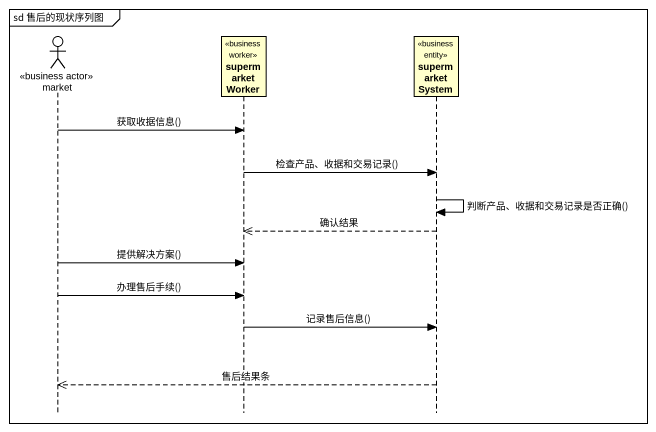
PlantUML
@startuml
mainframe sd 售后的现状序列图
hide footbox
actor market <<business actor>>
participant supermarketWorker <<business worker>>
participant supermarketSystem <<business entity>>

market -> supermarketWorker : 获取收据信息()
supermarketWorker -> supermarketSystem : 检查产品、收据和交易记录()
supermarketSystem -> supermarketSystem : 判断产品、收据和交易记录是否正确()
supermarketSystem -->> supermarketWorker : 确认结果
market -> supermarketWorker : 提供解决方案()
market -> supermarketWorker : 办理售后手续()
supermarketWorker -> supermarketSystem : 记录售后信息()
supermarketSystem -->> market : 售后结果条
@enduml
